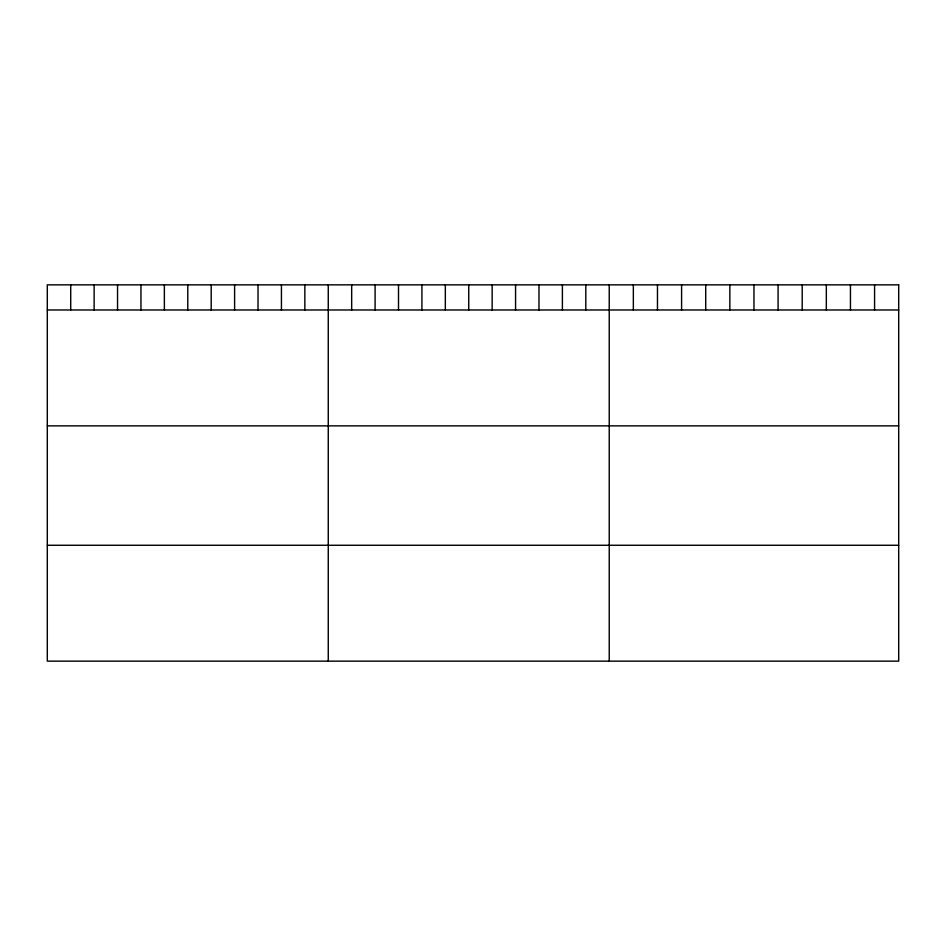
<?xml version="1.0" encoding="UTF-8"?>
<svg xmlns="http://www.w3.org/2000/svg" width="946" height="946" viewBox="0 0 946 946"><rect width="100%" height="100%" fill="white"/><g stroke="black" fill="none" stroke-linecap="round" stroke-linejoin="round"><path stroke-width="1.42" d="M47.3 309.981L898.7 309.981M47.3 425.866L898.7 425.866M47.3 545.263L898.7 545.263M874.577 284.852L874.577 309.981M850.454 284.852L850.454 309.981M826.331 284.852L826.331 309.981M802.208 284.852L802.208 309.981M778.085 284.852L778.085 309.981M753.962 284.852L753.962 309.981M729.839 284.852L729.839 309.981M705.716 284.852L705.716 309.981M681.593 284.852L681.593 309.981M657.47 284.852L657.47 309.981M633.347 284.852L633.347 309.981M609.224 284.852L609.224 661.148M585.811 284.852L585.811 309.981M562.397 284.852L562.397 309.981M538.984 284.852L538.984 309.981M515.57 284.852L515.57 309.981M492.157 284.852L492.157 309.981M468.743 284.852L468.743 309.981M445.33 284.852L445.33 309.981M421.916 284.852L421.916 309.981M398.503 284.852L398.503 309.981M375.089 284.852L375.089 309.981M351.675 284.852L351.675 309.981M328.262 284.852L328.262 661.148M304.849 284.852L304.849 309.981M281.435 284.852L281.435 309.981M258.022 284.852L258.022 309.981M234.608 284.852L234.608 309.981M211.195 284.852L211.195 309.981M187.781 284.852L187.781 309.981M164.368 284.852L164.368 309.981M140.954 284.852L140.954 309.981M117.541 284.852L117.541 309.981M94.127 284.852L94.127 309.981M70.713 284.852L70.713 309.981M898.7 284.852L47.3 284.852L47.3 661.148L898.7 661.148L898.7 284.852"/></g></svg>
